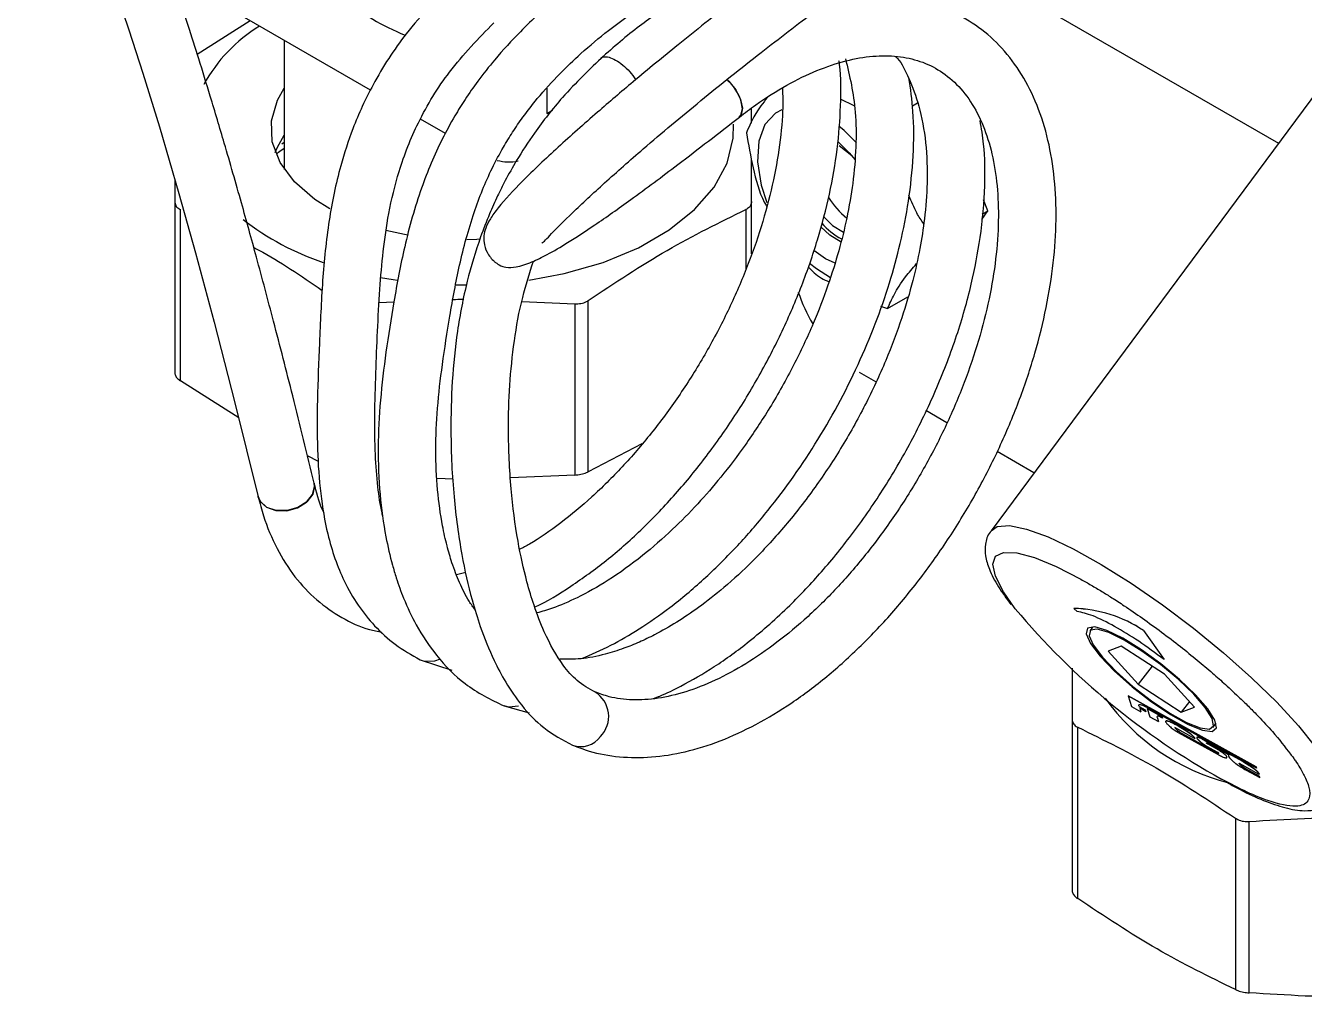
# Model space of a CAD drawing. Extents: x 75 to 2075, y 25 to 1460.
# Drawn here: x 1604.6 to 1699.6, y 546 to 618.2 of the extents above; entities that cross this region are included whole.
import ezdxf

# ---------------------------------------------------------------- set-up
doc = ezdxf.new("R2010")
doc.units = 0
doc.header["$LTSCALE"] = 5
doc.linetypes.add('SLD-KATı', pattern=[0])
doc.layers.get('0').update_dxf_attribs({"linetype": 'CONTINUOUS'})

msp = doc.modelspace()

# ---------------------------------------------------------------- linework, layer by layer
at = {"color": 7, "linetype": 'SLD-KATı'}
for p, q in [((1671.034, 624.867), (1697.712, 609.466)), ((1630.263, 613.41), (1615.448, 621.962)), ((1621.32, 618.572), (1617.384, 616.073)), ((1623.847, 617.113), (1623.847, 607.518)), ((1702.61, 616.073), (1676.357, 580.658)), ((1643.36, 613.567), (1643.36, 611.681)), ((1658.568, 610.96), (1658.568, 612.092)), ((1666.182, 612.241), (1665.162, 612.744)), ((1670.508, 612.236), (1670.903, 612.464)), ((1635.82, 610.201), (1633.979, 611.264)), ((1623.668, 609.418), (1623.847, 609.548)), ((1666.017, 608.537), (1665.078, 609.272)), ((1658.568, 605.127), (1658.568, 608.222)), ((1615.71, 606.797), (1615.71, 605.127)), ((1676.117, 604.435), (1675.794, 605.27)), ((1615.71, 605.127), (1615.71, 592.389)), ((1616.129, 591.806), (1616.129, 604.544)), ((1658.568, 601.256), (1658.568, 605.127)), ((1675.663, 603.788), (1676.117, 604.435)), ((1675.698, 604.193), (1676.117, 604.435)), ((1664.068, 600.881), (1663.199, 601.492)), ((1664.77, 600.547), (1664.068, 600.881)), ((1636.622, 598.942), (1637.42, 598.94)), ((1630.906, 597.623), (1631.987, 597.668)), ((1641.501, 597.699), (1645.423, 597.539)), ((1646.433, 585.043), (1646.433, 597.781)), ((1668.674, 597.179), (1670.182, 598.05)), ((1645.423, 597.539), (1645.423, 584.801)), ((1668.143, 597.359), (1668.674, 597.179)), ((1667.797, 591.741), (1666.594, 592.436)), ((1620.46, 589.057), (1616.129, 591.806)), ((1673.072, 588.696), (1671.516, 589.594)), ((1626.383, 585.801), (1625.573, 586.222)), ((1650.416, 587.112), (1646.433, 585.043)), ((1679.545, 584.959), (1676.805, 586.541)), ((1636.397, 584.495), (1635.201, 584.543)), ((1645.423, 584.801), (1640.667, 584.606)), ((1637.344, 577.548), (1636.652, 577.39)), ((1682.503, 574.885), (1682.753, 574.656)), ((1683.93, 573.522), (1683.689, 573.214)), ((1687.688, 573.242), (1689.206, 571.085)), ((1686.031, 572.082), (1685.046, 571.712)), ((1689.246, 570.001), (1686.031, 572.082)), ((1633.937, 571.071), (1636.285, 570.293)), ((1685.046, 571.712), (1687.275, 569.261)), ((1682.38, 570.442), (1682.38, 566.64)), ((1688.323, 570.598), (1687.275, 569.261)), ((1687.275, 569.261), (1690.49, 567.181)), ((1691.475, 567.551), (1689.246, 570.001)), ((1686.534, 568.392), (1696.053, 563.122)), ((1686.534, 568.392), (1686.534, 568.391)), ((1696.052, 563.121), (1686.534, 568.391)), ((1686.534, 568.391), (1686.794, 567.589)), ((1640.176, 567.638), (1642.052, 567.117)), ((1686.794, 567.589), (1687.483, 567.208)), ((1687.357, 567.593), (1687.341, 567.643)), ((1687.357, 567.593), (1687.816, 567.339)), ((1687.358, 567.594), (1687.817, 567.34)), ((1687.858, 567.21), (1687.399, 567.464)), ((1687.399, 567.464), (1687.483, 567.208)), ((1687.401, 567.464), (1687.483, 567.209)), ((1687.483, 567.208), (1687.483, 567.209)), ((1687.817, 567.34), (1687.816, 567.339)), ((1687.816, 567.339), (1687.858, 567.21)), ((1687.817, 567.34), (1687.859, 567.212)), ((1696.087, 563.017), (1687.844, 567.581)), ((1687.859, 567.212), (1687.858, 567.21)), ((1687.96, 567.442), (1687.959, 567.441)), ((1687.959, 567.441), (1688.156, 566.835)), ((1689.063, 566.83), (1687.959, 567.441)), ((1687.96, 567.442), (1689.064, 566.831)), ((1691.101, 567.961), (1690.49, 567.181)), ((1690.49, 567.181), (1691.475, 567.551)), ((1682.38, 566.64), (1682.38, 553.901)), ((1688.156, 566.835), (1688.787, 566.485)), ((1688.686, 566.8), (1688.788, 566.486)), ((1689.064, 566.831), (1689.098, 566.726)), ((1692.832, 566.048), (1693.073, 566.356)), ((1682.799, 553.318), (1682.799, 566.056)), ((1691.479, 565.216), (1690.017, 566.026)), ((1690.22, 566.189), (1690.221, 566.19)), ((1693.245, 564.017), (1690.292, 565.652)), ((1690.545, 565.593), (1690.544, 565.592)), ((1690.544, 565.592), (1693.153, 564.148)), ((1690.545, 565.593), (1693.154, 564.149)), ((1691.641, 565.31), (1691.641, 565.308)), ((1692.041, 565.182), (1695.08, 563.5)), ((1692.041, 565.182), (1692.041, 565.181)), ((1692.041, 565.181), (1695.08, 563.499)), ((1693.161, 564.211), (1692.444, 564.608)), ((1693.278, 564.343), (1692.475, 564.788)), ((1692.477, 564.86), (1694.025, 564.003)), ((1693.154, 564.149), (1693.153, 564.148)), ((1695.08, 563.499), (1695.08, 563.5)), ((1694.79, 563.383), (1696.258, 562.57)), ((1695.275, 562.974), (1696.282, 562.417)), ((1695.275, 562.974), (1695.275, 562.973)), ((1696.281, 562.416), (1695.275, 562.973)), ((1695.309, 562.874), (1696.313, 562.318)), ((1696.053, 563.122), (1696.052, 563.121)), ((1696.086, 563.016), (1696.052, 563.121)), ((1696.053, 563.122), (1696.087, 563.017)), ((1693.954, 561.909), (1694.075, 561.844)), ((1696.282, 562.417), (1696.281, 562.416)), ((1696.313, 562.318), (1696.281, 562.416)), ((1696.282, 562.417), (1696.314, 562.319)), ((1696.314, 562.319), (1696.313, 562.318)), ((1694.515, 559.293), (1694.515, 546.555)), ((1695.525, 546.313), (1695.525, 559.052))]:
    msp.add_line(p, q, dxfattribs=at)
at = {"color": 8, "linetype": 'SLD-KATı'}
for p, q in [((1643.36, 611.681), (1643.774, 611.92)), ((1658.149, 604.544), (1658.149, 600.104))]:
    msp.add_line(p, q, dxfattribs=at)
at = {"color": 7, "linetype": 'SLD-KATı', "flags": 128}
for points in [[(1615.059, 660.262), (1613.717, 657.216), (1612.224, 654.047), (1611.028, 651.658), (1610.083, 649.867), (1608.79, 647.561), (1608.099, 646.396), (1607.415, 645.282), (1606.544, 643.901), (1605.646, 642.439), (1604.977, 641.051), (1604.678, 639.926), (1604.629, 638.953), (1604.769, 637.838), (1605.147, 636.548), (1605.635, 635.303), (1606.152, 634.086), (1606.833, 632.502), (1607.681, 630.484), (1608.759, 627.796), (1609.604, 625.584), (1610.145, 624.115), (1610.718, 622.519), (1611.428, 620.479), (1612.293, 617.905), (1613.333, 614.684), (1614.57, 610.679), (1616.023, 605.734), (1617.257, 601.321), (1618.64, 596.172), (1620.185, 590.17), (1621.906, 583.188), (1621.906, 583.188)], [(1656.744, 614.206), (1656.864, 614.087), (1657.385, 613.433)], [(1627.225, 604.602), (1626.123, 605.289), (1624.601, 606.587), (1623.532, 608.028), (1622.954, 609.56), (1622.89, 611.128), (1623.34, 612.674), (1623.847, 613.561)], [(1657.385, 613.433), (1657.746, 612.728), (1657.892, 612.08), (1657.801, 611.587), (1657.66, 611.415)], [(1657.653, 611.41), (1657.778, 611.548), (1657.894, 612.02), (1657.772, 612.657)], [(1660.823, 611.95), (1660.354, 611.71), (1659.555, 610.865), (1659.092, 609.627), (1658.997, 608.087), (1659.279, 606.359), (1659.705, 605.069)], [(1623.178, 608.79), (1623.34, 609.175), (1623.847, 610.062)], [(1642.019, 599.286), (1644.642, 599.777), (1647.535, 600.612), (1650.159, 601.703), (1652.446, 603.023), (1654.336, 604.538), (1655.781, 606.208), (1656.744, 607.991), (1657.198, 609.839), (1657.225, 610.89)], [(1666.349, 609.488), (1665.439, 610.42), (1665.059, 610.744)], [(1664.979, 609.593), (1665.826, 608.76), (1666.259, 608.23)], [(1663.897, 604.009), (1664.58, 603.354), (1665.392, 602.854)], [(1633.029, 602.641), (1632.789, 602.684), (1631.382, 602.992)], [(1665.225, 602.116), (1664.387, 602.635), (1663.709, 603.246)], [(1638.386, 602.324), (1638.158, 602.314), (1637.418, 602.294)], [(1662.875, 600.544), (1663.376, 600.145), (1664.427, 599.498)], [(1630.997, 599.494), (1631.938, 599.334), (1632.268, 599.285)], [(1622.521, 582.41), (1623.215, 582.164), (1624.026, 582.151), (1624.832, 582.373), (1625.509, 582.794), (1625.955, 583.353), (1626.102, 583.963), (1626.072, 584.192)], [(1626.07, 584.2), (1626.101, 583.988), (1625.968, 583.378), (1625.533, 582.816), (1624.863, 582.386), (1624.061, 582.156), (1623.247, 582.159), (1622.546, 582.395)], [(1621.893, 583.249), (1622.051, 582.85), (1622.521, 582.41)], [(1622.546, 582.395), (1622.065, 582.829), (1621.906, 583.189)], [(1686.15, 572.666), (1684.956, 573.249), (1684.056, 573.511), (1683.529, 573.428), (1683.423, 573.008), (1683.747, 572.288), (1684.471, 571.331), (1685.532, 570.224), (1686.836, 569.064), (1688.266, 567.954), (1689.696, 566.994), (1690.998, 566.267), (1692.057, 565.84), (1692.779, 565.749), (1693.099, 566.004), (1692.989, 566.581), (1692.459, 567.428), (1691.556, 568.472), (1690.36, 569.618), (1688.978, 570.766), (1687.531, 571.813), (1686.15, 572.666)], [(1686.242, 572.533), (1685.101, 573.091), (1684.24, 573.341), (1683.736, 573.262), (1683.635, 572.86), (1683.944, 572.171), (1684.637, 571.257), (1685.652, 570.198), (1686.899, 569.089), (1688.266, 568.028), (1689.633, 567.109), (1690.878, 566.415), (1691.891, 566.006), (1692.581, 565.919), (1692.887, 566.163), (1692.782, 566.714), (1692.275, 567.525), (1691.412, 568.522), (1690.268, 569.619), (1688.946, 570.716), (1687.563, 571.717), (1686.242, 572.533)]]:
    msp.add_lwpolyline(points, dxfattribs=at)
at = {"color": 8, "linetype": 'SLD-KATı', "flags": 128}
for points in [[(1676.357, 580.658), (1676.809, 580.971), (1677.717, 581.048), (1678.99, 580.792), (1680.588, 580.212), (1682.459, 579.327), (1684.544, 578.164), (1686.776, 576.761), (1689.082, 575.163), (1691.388, 573.422), (1693.621, 571.594), (1695.708, 569.736), (1697.583, 567.91), (1699.185, 566.173), (1700.463, 564.582), (1701.376, 563.187), (1701.894, 562.034), (1702.001, 561.159), (1701.812, 560.708)], [(1678.155, 574.867), (1677.27, 576.134), (1676.681, 577.282), (1676.485, 578.17), (1676.691, 578.766), (1677.291, 579.052), (1678.264, 579.017), (1679.578, 578.662), (1681.187, 578), (1683.037, 577.053)], [(1635.442, 571.12), (1635, 570.958), (1634.284, 570.949)], [(1641.237, 567.619), (1640.527, 567.547), (1640.176, 567.638)]]:
    msp.add_lwpolyline(points, dxfattribs=at)
at = {"color": 7, "linetype": 'SLD-KATı'}
for centre, radius, start, end in [((1628.094, 608.231), 11.658, 121.46603, 151.34079), ((1653.925, 611.22), 4.106, 20.48392, 46.64101), ((1640.533, 611.256), 3.181, 254.19637, 282.48002), ((1669.175, 608.39), 5.715, 211.08203, 231.74887), ((1633.035, 619.541), 19.948, 232.11157, 251.62819), ((1667.797, 607.092), 5.377, 221.54247, 241.82234), ((1673.452, 602.237), 12.048, 198.5578, 210.92528), ((1719.771, 609.656), 54.242, 219.89403, 241.01168), ((1682.31, 565.28), 9.607, 55.96916, 88.85111), ((1682.311, 565.281), 9.607, 55.96916, 88.85111), ((1697.988, 577.541), 16.116, 215.30729, 255.66029), ((1692.982, 563.89), 0.367, 38.95348, 60.81027)]:
    msp.add_arc(centre, radius, start, end, dxfattribs=at)
at = {"color": 8, "linetype": 'SLD-KATı'}
for centre, radius, start, end in [((1645.823, 566.865), 2.126, 315.443, 58.23043), ((1645.882, 566.4), 1.781, 249.7085, 324.79743)]:
    msp.add_arc(centre, radius, start, end, dxfattribs=at)
at = {"color": 7, "linetype": 'SLD-KATı'}
for points, knots in [([(1626.072, 584.193), (1625.545, 586.355), (1624.571, 590.352), (1623.133, 595.956), (1621.86, 600.739), (1620.64, 605.152), (1619.494, 609.148), (1618.436, 612.7), (1617.532, 615.622), (1616.784, 617.964), (1616.064, 620.156), (1615.243, 622.58), (1614.167, 625.629), (1613.038, 628.644), (1612.031, 631.18), (1611.31, 632.926), (1610.658, 634.46), (1610.101, 635.747), (1609.643, 636.812), (1609.228, 637.827), (1608.936, 638.693), (1608.801, 639.533), (1608.952, 639.634), (1609.121, 639.914), (1609.338, 640.27), (1609.819, 641.077), (1610.6, 642.293), (1611.431, 643.621), (1612.38, 645.203), (1613.331, 646.863), (1614.508, 649.033), (1615.94, 651.855), (1617.492, 655.112), (1618.5, 657.431), (1618.991, 658.56)], [0, 0, 0, 0, 0.088271, 0.163223, 0.226671, 0.280203, 0.338504, 0.384356, 0.419989, 0.451731, 0.473912, 0.502391, 0.541468, 0.584303, 0.607178, 0.625241, 0.639574, 0.654353, 0.664121, 0.674613, 0.692515, 0.707303, 0.726881, 0.752566, 0.775453, 0.79245, 0.811523, 0.838316, 0.855225, 0.875167, 0.899082, 0.928397, 0.965128, 1, 1, 1, 1]), ([(1699.368, 644.475), (1698.394, 644.224), (1695.979, 643.603), (1692.164, 642.058), (1687.866, 640.079), (1683.344, 637.699), (1678.445, 634.853), (1673.536, 631.753), (1669.067, 628.747), (1665.086, 625.941), (1661.173, 623.076), (1657.147, 620.009), (1653.266, 616.931), (1649.933, 614.186), (1646.938, 611.632), (1644.109, 609.116), (1641.596, 606.744), (1639.952, 604.987), (1639.142, 603.867), (1638.818, 603.224), (1638.671, 602.716), (1638.672, 602.027), (1638.863, 601.341), (1639.303, 600.782), (1639.651, 600.519), (1639.951, 600.341), (1640.394, 600.213), (1641.156, 600.247), (1642.17, 600.586), (1643.457, 601.215), (1645.007, 602.124), (1647.071, 603.48), (1649.804, 605.416), (1653.384, 608.084), (1656.128, 610.222), (1657.66, 611.415)], [0, 0, 0, 0, 0.02877, 0.071262, 0.111527, 0.15591, 0.206593, 0.260752, 0.308469, 0.348413, 0.389512, 0.437466, 0.484339, 0.524635, 0.558109, 0.597454, 0.638252, 0.672882, 0.688595, 0.702657, 0.712521, 0.718447, 0.726552, 0.735253, 0.73759, 0.740681, 0.750654, 0.766129, 0.787904, 0.806753, 0.830047, 0.859093, 0.895603, 0.941714, 1, 1, 1, 1]), ([(1642.984, 602.086), (1642.993, 602.077), (1643.048, 602.017), (1643.672, 602.747), (1645.263, 604.315), (1647.661, 606.555), (1650.846, 609.353), (1654.744, 612.62), (1659.063, 616.07), (1663.273, 619.295), (1667.395, 622.328), (1671.796, 625.429), (1676.656, 628.675), (1681.872, 631.919), (1687.584, 635.149), (1693.642, 638.122), (1698.987, 640.078), (1702.876, 641.003), (1704.492, 641.081), (1705.189, 641.115)], [0, 0, 0, 0, 0.007017, 0.043768, 0.087143, 0.137301, 0.190615, 0.263992, 0.336694, 0.400471, 0.46174, 0.525347, 0.597578, 0.674658, 0.748707, 0.83716, 0.923459, 0.966991, 1, 1, 1, 1]), ([(1648.14, 623.313), (1646.804, 622.35), (1644.489, 620.683), (1641.614, 618.053), (1639.646, 615.915), (1638.292, 614.198), (1637.313, 612.791), (1636.424, 611.36), (1635.258, 609.216), (1633.9, 605.975), (1632.756, 601.892), (1631.987, 597.771), (1631.194, 592.798), (1630.719, 587.925), (1630.91, 583.393), (1631.308, 580.479), (1631.771, 578.473), (1632.22, 576.959), (1632.773, 575.427), (1633.72, 573.428), (1635.206, 571.207), (1637.352, 569.031), (1639.185, 568.126), (1640.176, 567.638)], [0, 0, 0, 0, 0.078158, 0.135345, 0.176846, 0.206061, 0.229226, 0.249149, 0.276348, 0.329603, 0.390782, 0.447349, 0.499789, 0.599762, 0.65205, 0.701322, 0.736403, 0.752778, 0.779775, 0.818281, 0.86882, 0.929123, 1, 1, 1, 1]), ([(1661.245, 623.108), (1661.203, 623.105), (1659.995, 623.044), (1657.992, 622.43), (1655.197, 621.294), (1652.702, 619.92), (1649.974, 618.067), (1648.141, 616.446), (1647.187, 615.602)], [0, 0, 0, 0, 0.00942, 0.26799, 0.424627, 0.599121, 0.791237, 1, 1, 1, 1]), ([(1636.502, 621.559), (1635.26, 620.29), (1632.999, 617.981), (1630.529, 614.16), (1628.973, 610.798), (1627.871, 607.404), (1627.085, 603.601), (1626.651, 599.163), (1626.463, 594.709), (1626.286, 590.509), (1626.277, 586.756), (1626.5, 583.424), (1627.076, 580.049), (1628.29, 576.556), (1630.109, 573.935), (1632.102, 572.122), (1633.309, 571.431), (1633.937, 571.071)], [0, 0, 0, 0, 0.089524, 0.162894, 0.220117, 0.265792, 0.33092, 0.402004, 0.476885, 0.546455, 0.609784, 0.668494, 0.726007, 0.802068, 0.89444, 0.945091, 1, 1, 1, 1]), ([(1628.34, 620.463), (1628.965, 619.836), (1630.127, 618.672), (1631.982, 617.864), (1632.838, 617.492)], [0, 0, 0, 0, 0.5383395, 1, 1, 1, 1]), ([(1638.035, 574.769), (1637.88, 574.981), (1637.447, 575.572), (1636.874, 576.756), (1636.335, 578.144), (1635.914, 579.581), (1635.519, 581.352), (1635.194, 583.709), (1635.063, 586.645), (1635.194, 589.78), (1635.59, 593.115), (1636.142, 596.686), (1636.835, 600.446), (1637.826, 604.187), (1639.01, 607.113), (1640.04, 609.051), (1640.814, 610.314), (1641.65, 611.529), (1642.806, 613.011), (1644.246, 614.593), (1646.015, 616.275), (1648.017, 617.96), (1649.526, 619.034), (1650.332, 619.607)], [0, 0, 0, 0, 0.024227, 0.067413, 0.107578, 0.138573, 0.172598, 0.229292, 0.28832, 0.347067, 0.406721, 0.472301, 0.541439, 0.613153, 0.67565, 0.707573, 0.731423, 0.756791, 0.789947, 0.838637, 0.882194, 0.937148, 1, 1, 1, 1]), ([(1645.265, 564.729), (1645.675, 564.573), (1646.786, 564.15), (1648.743, 563.797), (1651.137, 563.778), (1653.647, 564.178), (1656.245, 564.99), (1658.894, 566.209), (1661.552, 567.817), (1664.173, 569.785), (1666.717, 572.079), (1669.148, 574.662), (1671.433, 577.493), (1673.541, 580.533), (1675.443, 583.736), (1677.113, 587.058), (1678.526, 590.451), (1679.662, 593.869), (1680.502, 597.265), (1681.032, 600.592), (1681.238, 603.807), (1681.111, 606.865), (1680.643, 609.72), (1679.831, 612.323), (1678.683, 614.624), (1677.221, 616.572), (1675.483, 618.129), (1673.517, 619.273), (1671.367, 619.997), (1669.066, 620.314), (1666.636, 620.188), (1664.75, 619.874), (1663.674, 619.48), (1663.456, 619.4)], [0, 0, 0, 0, 0.01861, 0.050542, 0.082776, 0.115644, 0.149149, 0.183105, 0.217284, 0.251506, 0.285681, 0.31979, 0.353842, 0.387851, 0.421838, 0.455827, 0.489835, 0.523882, 0.557994, 0.592193, 0.626497, 0.66091, 0.695401, 0.72982, 0.763936, 0.797465, 0.830235, 0.86236, 0.894221, 0.926149, 0.958546, 0.991603, 1, 1, 1, 1]), ([(1631.203, 581.635), (1631.171, 581.755), (1630.989, 582.452), (1630.774, 584.009), (1630.582, 586.416), (1630.555, 589.269), (1630.684, 593.346), (1630.876, 598.346), (1631.37, 603.439), (1632.373, 607.625), (1633.803, 611.257), (1636.159, 615.072), (1638.281, 617.25), (1639.419, 618.419)], [0, 0, 0, 0, 0.012519, 0.072529, 0.141169, 0.219265, 0.30069, 0.455221, 0.591213, 0.668254, 0.762339, 0.872488, 1, 1, 1, 1]), ([(1647.582, 615.964), (1646.537, 614.964), (1644.71, 613.216), (1642.591, 610.512), (1641.212, 608.402), (1640.321, 606.814), (1639.661, 605.498), (1639.037, 604.106), (1638.223, 602.01), (1637.353, 599.101), (1636.657, 595.492), (1636.282, 591.743), (1636.182, 587.558), (1636.386, 583.251), (1636.95, 579.073), (1637.664, 575.902), (1638.46, 573.31), (1639.292, 571.242), (1640.331, 569.279), (1641.531, 567.547), (1643.148, 565.846), (1644.529, 565.117), (1645.264, 564.729)], [0, 0, 0, 0, 0.072105, 0.126148, 0.165301, 0.191491, 0.211327, 0.233861, 0.262128, 0.31498, 0.373235, 0.432077, 0.492029, 0.573867, 0.650257, 0.714055, 0.753638, 0.806942, 0.844157, 0.888533, 0.940593, 1, 1, 1, 1]), ([(1665.545, 615.733), (1665.848, 614.47), (1666.322, 612.495), (1666.348, 609.234), (1666.13, 606.588), (1665.684, 603.99), (1665.063, 601.449), (1664.241, 598.822), (1663.137, 595.963), (1661.7, 592.9), (1659.998, 589.865), (1658.166, 587.082), (1656.356, 584.699), (1654.545, 582.606), (1652.599, 580.626), (1650.37, 578.677), (1647.981, 576.964), (1645.734, 575.711), (1643.962, 574.943), (1643.001, 574.663), (1642.624, 574.554)], [0, 0, 0, 0, 0.101152, 0.158095, 0.214132, 0.26514, 0.311333, 0.359701, 0.413291, 0.472069, 0.533942, 0.591287, 0.64339, 0.690268, 0.739324, 0.796755, 0.861657, 0.920635, 0.968843, 1, 1, 1, 1]), ([(1669.243, 615.918), (1669.295, 615.869), (1669.71, 615.477), (1670.293, 614.23), (1671.074, 612.21), (1671.552, 609.576), (1671.664, 606.722), (1671.464, 604.048), (1671.088, 601.615), (1670.542, 599.155), (1669.724, 596.371), (1668.551, 593.252), (1667.03, 589.981), (1665.22, 586.748), (1663.181, 583.685), (1660.976, 580.874), (1658.736, 578.446), (1656.612, 576.486), (1654.717, 574.996), (1652.991, 573.833), (1651.522, 572.995), (1650.216, 572.367), (1648.978, 571.865), (1647.508, 571.414), (1645.87, 571.083), (1644.825, 571.114), (1644.316, 571.129)], [0, 0, 0, 0, 0.006222, 0.050233, 0.100476, 0.157342, 0.212983, 0.258648, 0.294737, 0.332192, 0.375459, 0.424516, 0.4766, 0.528668, 0.580678, 0.632597, 0.683238, 0.72835, 0.767592, 0.801591, 0.836083, 0.860136, 0.885015, 0.916383, 0.959308, 1, 1, 1, 1]), ([(1657.657, 611.413), (1658.061, 611.72), (1659.235, 612.613), (1661.18, 613.832), (1663.438, 614.93), (1665.595, 615.647), (1667.612, 615.991), (1669.46, 615.973), (1671.134, 615.603), (1672.645, 614.872), (1673.986, 613.751), (1675.117, 612.224), (1675.99, 610.341), (1676.585, 608.16), (1676.898, 605.713), (1676.922, 603.033), (1676.652, 600.159), (1676.085, 597.141), (1675.228, 594.03), (1674.093, 590.881), (1672.695, 587.75), (1671.06, 584.693), (1669.215, 581.764), (1667.193, 579.016), (1665.032, 576.498), (1662.773, 574.251), (1660.459, 572.315), (1658.137, 570.72), (1655.853, 569.487), (1653.653, 568.63), (1651.58, 568.148), (1649.67, 568.039), (1648.127, 568.238), (1647.274, 568.552), (1646.928, 568.679)], [0, 0, 0, 0, 0.016554, 0.048086, 0.07952, 0.110898, 0.142314, 0.174016, 0.20646, 0.240232, 0.275386, 0.310018, 0.343148, 0.375291, 0.407009, 0.438617, 0.470229, 0.50191, 0.533676, 0.565518, 0.597418, 0.629352, 0.661297, 0.693221, 0.725097, 0.7569, 0.788605, 0.820196, 0.851668, 0.883056, 0.914439, 0.945994, 0.978097, 1, 1, 1, 1]), ([(1642.456, 574.984), (1642.467, 574.989), (1643.366, 575.382), (1645.155, 576.519), (1647.784, 578.399), (1650.343, 580.657), (1652.793, 583.196), (1655.102, 585.994), (1657.239, 589.004), (1659.174, 592.186), (1660.88, 595.493), (1662.333, 598.878), (1663.512, 602.296), (1664.396, 605.696), (1664.98, 609.041), (1665.208, 612.257), (1665.228, 614.457), (1665.07, 615.507), (1665.056, 615.601)], [0, 0, 0, 0, 0.000844, 0.071782, 0.142856, 0.213846, 0.284701, 0.355431, 0.426068, 0.496654, 0.567235, 0.637851, 0.708542, 0.779359, 0.850351, 0.921557, 0.992991, 1, 1, 1, 1]), ([(1645.935, 571.159), (1646.66, 571.472), (1648.09, 572.09), (1650.285, 573.376), (1652.597, 574.986), (1655.012, 577.008), (1657.368, 579.332), (1660.219, 582.587), (1663.425, 587.074), (1666.6, 592.943), (1668.557, 598.041), (1669.664, 602.103), (1670.287, 605.283), (1670.622, 608.586), (1670.64, 611.679), (1670.373, 613.526), (1670.253, 614.353)], [0, 0, 0, 0, 0.052588, 0.103692, 0.160276, 0.22346, 0.286177, 0.34464, 0.457761, 0.574845, 0.690373, 0.746397, 0.807115, 0.874442, 0.943774, 1, 1, 1, 1]), ([(1660.862, 613.578), (1660.876, 613.01), (1660.91, 611.563), (1660.633, 609.002), (1660.067, 605.988), (1659.199, 602.873), (1658.056, 599.725), (1656.651, 596.595), (1655.008, 593.541), (1653.157, 590.617), (1651.13, 587.875), (1648.966, 585.365), (1646.703, 583.122), (1644.391, 581.216), (1642.586, 579.93), (1641.587, 579.41), (1641.346, 579.285)], [0, 0, 0, 0, 0.049491, 0.126227, 0.203132, 0.280243, 0.35754, 0.434975, 0.512491, 0.590031, 0.667519, 0.744889, 0.82208, 0.899033, 0.975705, 1, 1, 1, 1]), ([(1659.734, 612.864), (1659.57, 612.652), (1658.76, 611.603), (1658.435, 610.844), (1658.176, 610.239)], [0, 0, 0, 0, 0.201945, 1, 1, 1, 1]), ([(1651.27, 568.19), (1651.433, 568.252), (1652.11, 568.505), (1653.621, 569.251), (1655.85, 570.539), (1658.572, 572.514), (1661.249, 574.888), (1663.836, 577.633), (1666.211, 580.567), (1668.501, 583.895), (1670.59, 587.519), (1672.393, 591.308), (1673.858, 595.16), (1674.919, 598.902), (1675.637, 602.65), (1675.935, 606.139), (1675.903, 609.045), (1675.643, 610.575), (1675.544, 611.152)], [0, 0, 0, 0, 0.01208, 0.049872, 0.110893, 0.175566, 0.252663, 0.315994, 0.383459, 0.455079, 0.528458, 0.601831, 0.675226, 0.748354, 0.815761, 0.893597, 0.959831, 1, 1, 1, 1]), ([(1658.176, 610.239), (1658.333, 609.373), (1658.65, 607.623), (1659.139, 605.739), (1659.627, 604.888), (1659.686, 604.784)], [0, 0, 0, 0, 0.462204, 0.93443, 1, 1, 1, 1]), ([(1623.317, 608.714), (1623.353, 608.747), (1623.504, 608.883), (1623.699, 609.001), (1623.847, 609.09)], [0, 0, 0, 0, 0.241538, 1, 1, 1, 1]), ([(1671.35, 603.474), (1671.175, 603.738), (1670.746, 604.384), (1670.44, 605.132), (1670.26, 605.575)], [0, 0, 0, 0, 0.40844, 1, 1, 1, 1]), ([(1615.71, 605.127), (1615.725, 605.028), (1615.755, 604.829), (1615.94, 604.643), (1616.087, 604.566), (1616.129, 604.544)], [0, 0, 0, 0, 0.417116, 0.834317, 1, 1, 1, 1]), ([(1658.568, 605.127), (1658.553, 605.028), (1658.523, 604.829), (1658.337, 604.643), (1658.191, 604.566), (1658.149, 604.544)], [0, 0, 0, 0, 0.417116, 0.834317, 1, 1, 1, 1]), ([(1621.585, 601.711), (1621.71, 601.647), (1623.402, 600.775), (1625.094, 599.61), (1626.662, 598.531)], [0, 0, 0, 0, 0.073505, 1, 1, 1, 1]), ([(1646.929, 568.678), (1646.478, 568.925), (1645.624, 569.393), (1644.348, 570.862), (1643.289, 572.751), (1642.438, 574.937), (1641.757, 577.2), (1641.135, 580.047), (1640.642, 583.814), (1640.459, 587.763), (1640.563, 591.43), (1640.892, 594.733), (1641.454, 597.853), (1642.071, 599.806), (1642.353, 600.699)], [0, 0, 0, 0, 0.076597, 0.144949, 0.254676, 0.325451, 0.38157, 0.471741, 0.578783, 0.69258, 0.775678, 0.856042, 0.934203, 1, 1, 1, 1]), ([(1668.674, 597.179), (1668.826, 597.524), (1669.134, 598.22), (1669.802, 599.322), (1670.532, 600.18), (1670.818, 600.515)], [0, 0, 0, 0, 0.373552, 0.755205, 1, 1, 1, 1]), ([(1662.77, 600.282), (1663.056, 599.981), (1663.463, 599.552), (1664.122, 599.252), (1664.318, 599.163)], [0, 0, 0, 0, 0.702232, 1, 1, 1, 1]), ([(1636.386, 597.848), (1636.623, 597.867), (1636.888, 597.887), (1637.153, 597.875), (1637.18, 597.874)], [0, 0, 0, 0, 0.89759, 1, 1, 1, 1]), ([(1645.423, 597.539), (1645.579, 597.539), (1645.89, 597.537), (1646.229, 597.652), (1646.388, 597.752), (1646.433, 597.781)], [0, 0, 0, 0, 0.4171164, 0.8343171, 1, 1, 1, 1]), ([(1615.71, 592.389), (1615.725, 592.309), (1615.755, 592.148), (1615.94, 591.944), (1616.087, 591.836), (1616.129, 591.806)], [0, 0, 0, 0, 0.417116, 0.834317, 1, 1, 1, 1]), ([(1645.423, 584.801), (1645.579, 584.819), (1645.89, 584.855), (1646.229, 584.954), (1646.388, 585.023), (1646.433, 585.043)], [0, 0, 0, 0, 0.4171162, 0.8343167, 1, 1, 1, 1]), ([(1626.806, 581.991), (1626.793, 582.013), (1626.496, 582.557), (1626.282, 583.349), (1626.092, 584.114), (1626.072, 584.193)], [0, 0, 0, 0, 0.036418, 0.901011, 1, 1, 1, 1]), ([(1621.906, 583.188), (1622.032, 582.713), (1622.393, 581.351), (1623.251, 579.309), (1624.578, 577.206), (1626.202, 575.473), (1628.084, 574.172), (1629.734, 573.385), (1630.79, 573.18), (1631.097, 573.121)], [0, 0, 0, 0, 0.093117, 0.266786, 0.43861, 0.606814, 0.771296, 0.933492, 1, 1, 1, 1]), ([(1676.369, 580.635), (1676.338, 580.606), (1676.072, 580.355), (1675.907, 579.635), (1675.916, 578.731), (1676.232, 577.711), (1676.811, 576.565), (1677.499, 575.63), (1677.827, 575.185)], [0, 0, 0, 0, 0.0207298, 0.1806464, 0.3392179, 0.5283063, 0.7754763, 1, 1, 1, 1]), ([(1683.037, 577.053), (1683.289, 576.911), (1683.793, 576.627), (1684.56, 576.168), (1685.376, 575.66), (1686.382, 575.006), (1687.619, 574.159), (1689.024, 573.138), (1690.389, 572.091), (1691.659, 571.064), (1692.773, 570.118), (1693.839, 569.173), (1694.753, 568.321), (1695.558, 567.536), (1696.38, 566.699), (1697.517, 565.478), (1698.19, 564.594), (1698.607, 564.047)], [0, 0, 0, 0, 0.046149, 0.092261, 0.135064, 0.186989, 0.262521, 0.340912, 0.419302, 0.489765, 0.557164, 0.615241, 0.684854, 0.733492, 0.780216, 0.863828, 1, 1, 1, 1]), ([(1687.341, 567.643), (1687.336, 567.676), (1687.327, 567.744), (1687.429, 567.756), (1687.6, 567.708), (1687.761, 567.623), (1687.844, 567.58)], [0, 0, 0, 0, 0.241302, 0.483753, 0.734699, 1, 1, 1, 1]), ([(1682.38, 566.64), (1682.395, 566.54), (1682.425, 566.342), (1682.61, 566.155), (1682.757, 566.078), (1682.799, 566.056)], [0, 0, 0, 0, 0.417116, 0.834317, 1, 1, 1, 1]), ([(1689.098, 566.726), (1689.033, 566.762), (1688.904, 566.832), (1688.763, 566.878), (1688.677, 566.874), (1688.683, 566.824), (1688.686, 566.8)], [0, 0, 0, 0, 0.26493, 0.521233, 0.771346, 1, 1, 1, 1]), ([(1690.22, 566.189), (1690.081, 566.263), (1689.806, 566.408), (1689.532, 566.513), (1689.385, 566.537), (1689.329, 566.521), (1689.317, 566.478), (1689.349, 566.425), (1689.364, 566.4)], [0, 0, 0, 0, 0.301647, 0.594282, 0.71935, 0.828861, 0.917801, 1, 1, 1, 1]), ([(1689.364, 566.4), (1689.383, 566.374), (1689.422, 566.323), (1689.51, 566.23), (1689.619, 566.128), (1689.794, 565.982), (1690.032, 565.805), (1690.207, 565.702), (1690.292, 565.652)], [0, 0, 0, 0, 0.108708, 0.219411, 0.342412, 0.470767, 0.739978, 1, 1, 1, 1]), ([(1689.4, 566.531), (1689.429, 566.528), (1689.533, 566.517), (1689.809, 566.408), (1690.082, 566.263), (1690.221, 566.19)], [0, 0, 0, 0, 0.15635, 0.571778, 1, 1, 1, 1]), ([(1682.799, 566.056), (1684.742, 565.103), (1688.647, 563.187), (1692.553, 560.595), (1694.515, 559.293)], [0, 0, 0, 0, 0.497591, 1, 1, 1, 1]), ([(1690.017, 566.026), (1690.022, 566.014), (1690.034, 565.991), (1690.077, 565.94), (1690.134, 565.884), (1690.232, 565.799), (1690.378, 565.69), (1690.487, 565.626), (1690.544, 565.592)], [0, 0, 0, 0, 0.108284, 0.215534, 0.329186, 0.447805, 0.711859, 1, 1, 1, 1]), ([(1690.018, 566.027), (1690.023, 566.015), (1690.035, 565.992), (1690.077, 565.942), (1690.134, 565.885), (1690.205, 565.824), (1690.286, 565.761), (1690.404, 565.677), (1690.488, 565.627), (1690.545, 565.593)], [0, 0, 0, 0, 0.106834, 0.215149, 0.325994, 0.447143, 0.574034, 0.712212, 1, 1, 1, 1]), ([(1691.479, 565.216), (1691.483, 565.222), (1691.49, 565.233), (1691.483, 565.261), (1691.461, 565.298), (1691.424, 565.345), (1691.372, 565.398), (1691.282, 565.481), (1691.059, 565.661), (1690.676, 565.925), (1690.381, 566.096), (1690.22, 566.189)], [0, 0, 0, 0, 0.047713, 0.091204, 0.132808, 0.175173, 0.2193659, 0.2666546, 0.377118, 0.6599303, 1, 1, 1, 1]), ([(1690.221, 566.19), (1690.382, 566.097), (1690.677, 565.926), (1691.06, 565.662), (1691.282, 565.482), (1691.373, 565.399), (1691.424, 565.346), (1691.462, 565.3), (1691.484, 565.262), (1691.491, 565.234), (1691.484, 565.223), (1691.48, 565.218)], [0, 0, 0, 0, 0.340056, 0.622857, 0.732916, 0.780303, 0.824776, 0.86702, 0.908573, 0.952117, 1, 1, 1, 1]), ([(1692.041, 565.181), (1692.04, 565.182), (1692.037, 565.184), (1692.03, 565.187), (1692.024, 565.191), (1692.017, 565.194), (1692.012, 565.197), (1692.005, 565.201), (1691.998, 565.204), (1691.992, 565.208), (1691.985, 565.211), (1691.98, 565.214), (1691.973, 565.217), (1691.967, 565.221), (1691.96, 565.224), (1691.954, 565.227), (1691.948, 565.23), (1691.941, 565.234), (1691.935, 565.237), (1691.929, 565.24), (1691.922, 565.243), (1691.916, 565.246), (1691.911, 565.248), (1691.905, 565.251), (1691.899, 565.254), (1691.893, 565.257), (1691.887, 565.259), (1691.881, 565.262), (1691.874, 565.265), (1691.868, 565.268), (1691.862, 565.27), (1691.856, 565.273), (1691.851, 565.275), (1691.845, 565.277), (1691.839, 565.28), (1691.834, 565.282), (1691.828, 565.284), (1691.823, 565.286), (1691.817, 565.289), (1691.812, 565.291), (1691.807, 565.293), (1691.801, 565.295), (1691.796, 565.296), (1691.791, 565.298), (1691.786, 565.3), (1691.781, 565.302), (1691.776, 565.303), (1691.771, 565.305), (1691.766, 565.306), (1691.761, 565.308), (1691.756, 565.309), (1691.752, 565.311), (1691.747, 565.312), (1691.743, 565.313), (1691.738, 565.314), (1691.734, 565.315), (1691.729, 565.316), (1691.725, 565.317), (1691.722, 565.318), (1691.718, 565.319), (1691.714, 565.319), (1691.71, 565.32), (1691.706, 565.321), (1691.703, 565.321), (1691.699, 565.321), (1691.696, 565.322), (1691.692, 565.322), (1691.689, 565.322), (1691.685, 565.322), (1691.682, 565.322), (1691.679, 565.322), (1691.676, 565.322), (1691.674, 565.322), (1691.671, 565.322), (1691.669, 565.322), (1691.666, 565.321), (1691.664, 565.321), (1691.661, 565.32), (1691.659, 565.32), (1691.657, 565.319), (1691.655, 565.318), (1691.653, 565.317), (1691.651, 565.317), (1691.649, 565.316), (1691.648, 565.315), (1691.646, 565.314), (1691.645, 565.313), (1691.643, 565.311), (1691.642, 565.31), (1691.641, 565.309), (1691.64, 565.308), (1691.639, 565.306), (1691.638, 565.304), (1691.637, 565.303), (1691.637, 565.301), (1691.636, 565.3), (1691.636, 565.298), (1691.635, 565.296), (1691.635, 565.294), (1691.635, 565.292), (1691.635, 565.291), (1691.635, 565.289), (1691.635, 565.286), (1691.635, 565.284), (1691.635, 565.282), (1691.636, 565.279), (1691.636, 565.277), (1691.637, 565.275), (1691.637, 565.271), (1691.639, 565.267), (1691.641, 565.262), (1691.643, 565.256), (1691.646, 565.249), (1691.649, 565.245), (1691.651, 565.24), (1691.654, 565.235), (1691.658, 565.229), (1691.662, 565.222), (1691.667, 565.215), (1691.673, 565.207), (1691.677, 565.201), (1691.682, 565.195), (1691.687, 565.189), (1691.692, 565.182), (1691.699, 565.174), (1691.706, 565.165), (1691.714, 565.156), (1691.72, 565.15), (1691.726, 565.143), (1691.732, 565.136), (1691.739, 565.129), (1691.745, 565.123), (1691.749, 565.118), (1691.754, 565.114), (1691.758, 565.109), (1691.763, 565.104), (1691.767, 565.101), (1691.772, 565.096), (1691.777, 565.091), (1691.782, 565.086), (1691.787, 565.082), (1691.792, 565.077), (1691.797, 565.072), (1691.802, 565.067), (1691.807, 565.062), (1691.812, 565.057), (1691.818, 565.052), (1691.823, 565.048), (1691.83, 565.041), (1691.835, 565.037), (1691.841, 565.032), (1691.846, 565.027), (1691.852, 565.022), (1691.859, 565.016), (1691.864, 565.011), (1691.871, 565.005), (1691.877, 565), (1691.884, 564.994), (1691.89, 564.989), (1691.897, 564.983), (1691.903, 564.978), (1691.91, 564.972), (1691.916, 564.967), (1691.923, 564.961), (1691.929, 564.956), (1691.937, 564.951), (1691.943, 564.946), (1691.95, 564.94), (1691.956, 564.935), (1691.964, 564.929), (1691.97, 564.924), (1691.977, 564.919), (1691.985, 564.913), (1691.992, 564.907), (1692, 564.901), (1692.006, 564.896), (1692.013, 564.891), (1692.021, 564.885), (1692.028, 564.879), (1692.036, 564.874), (1692.042, 564.869), (1692.05, 564.863), (1692.057, 564.858), (1692.065, 564.852), (1692.072, 564.847), (1692.08, 564.841), (1692.088, 564.836), (1692.098, 564.828), (1692.107, 564.821), (1692.118, 564.814), (1692.126, 564.809), (1692.133, 564.803), (1692.141, 564.798), (1692.148, 564.793), (1692.156, 564.788), (1692.164, 564.782), (1692.171, 564.777), (1692.179, 564.772), (1692.186, 564.767), (1692.194, 564.762), (1692.201, 564.757), (1692.209, 564.752), (1692.216, 564.747), (1692.224, 564.742), (1692.231, 564.737), (1692.239, 564.732), (1692.246, 564.727), (1692.253, 564.723), (1692.261, 564.718), (1692.268, 564.713), (1692.276, 564.708), (1692.283, 564.704), (1692.29, 564.699), (1692.298, 564.695), (1692.305, 564.69), (1692.312, 564.686), (1692.319, 564.681), (1692.327, 564.677), (1692.334, 564.672), (1692.341, 564.668), (1692.348, 564.664), (1692.355, 564.659), (1692.362, 564.655), (1692.37, 564.651), (1692.377, 564.647), (1692.384, 564.642), (1692.399, 564.633), (1692.42, 564.622), (1692.437, 564.612), (1692.444, 564.608)], [0, 0, 0, 0, 0.001318, 0.006591, 0.011863, 0.014499, 0.019772, 0.022408, 0.027681, 0.032953, 0.035589, 0.040862, 0.043498, 0.04877, 0.054043, 0.056679, 0.061952, 0.067224, 0.06986, 0.075133, 0.080405, 0.083042, 0.088314, 0.09095, 0.096223, 0.101495, 0.104132, 0.109404, 0.114677, 0.119949, 0.122585, 0.127858, 0.13313, 0.135767, 0.141039, 0.146312, 0.148948, 0.15422, 0.159493, 0.162129, 0.167402, 0.172674, 0.17531, 0.180583, 0.185855, 0.188492, 0.193764, 0.199037, 0.201673, 0.206945, 0.212218, 0.214854, 0.220127, 0.225399, 0.228036, 0.233308, 0.238581, 0.241217, 0.246489, 0.249126, 0.254398, 0.259671, 0.262307, 0.26758, 0.270216, 0.275488, 0.278125, 0.283397, 0.28867, 0.291306, 0.296579, 0.299215, 0.304488, 0.307124, 0.312396, 0.315033, 0.320305, 0.322942, 0.328214, 0.33085, 0.336123, 0.338759, 0.344032, 0.346668, 0.349304, 0.354577, 0.357213, 0.362486, 0.365122, 0.367759, 0.373031, 0.375668, 0.38094, 0.383577, 0.386213, 0.391486, 0.394122, 0.396758, 0.402031, 0.404667, 0.407303, 0.40994, 0.415213, 0.417849, 0.420485, 0.425758, 0.428394, 0.43103, 0.436303, 0.441576, 0.446849, 0.457398, 0.462671, 0.467944, 0.473217, 0.478489, 0.483762, 0.489035, 0.499584, 0.504857, 0.51013, 0.515403, 0.520676, 0.525949, 0.531222, 0.541771, 0.547044, 0.552317, 0.55759, 0.562863, 0.568135, 0.573408, 0.576045, 0.578681, 0.583954, 0.58659, 0.589226, 0.591862, 0.597135, 0.599772, 0.602408, 0.607681, 0.610317, 0.612953, 0.618226, 0.620862, 0.623498, 0.628771, 0.631407, 0.63668, 0.639316, 0.641953, 0.647225, 0.649862, 0.655134, 0.65777, 0.663043, 0.665679, 0.670952, 0.673588, 0.678861, 0.681497, 0.68677, 0.689406, 0.694679, 0.697315, 0.702588, 0.705224, 0.710496, 0.713133, 0.718405, 0.721041, 0.726314, 0.731587, 0.734223, 0.739495, 0.742132, 0.747404, 0.752677, 0.755313, 0.760586, 0.763222, 0.768494, 0.773767, 0.776403, 0.781676, 0.786948, 0.789584, 0.80013, 0.802766, 0.808039, 0.813311, 0.815948, 0.82122, 0.826493, 0.829129, 0.834401, 0.839674, 0.84231, 0.847583, 0.852855, 0.855491, 0.860764, 0.866037, 0.868673, 0.873945, 0.879218, 0.881854, 0.887126, 0.892399, 0.895035, 0.900308, 0.90558, 0.908216, 0.913489, 0.918761, 0.921398, 0.92667, 0.931943, 0.934579, 0.939851, 0.945124, 0.94776, 0.953033, 0.958305, 0.960941, 0.966214, 0.987308, 1, 1, 1, 1]), ([(1691.725, 565.314), (1691.762, 565.306), (1691.845, 565.287), (1691.971, 565.22), (1692.041, 565.182)], [0, 0, 0, 0, 0.446649, 1, 1, 1, 1]), ([(1692.372, 564.902), (1692.384, 564.9), (1692.41, 564.895), (1692.454, 564.872), (1692.477, 564.86)], [0, 0, 0, 0, 0.468042, 1, 1, 1, 1]), ([(1693.153, 564.148), (1693.154, 564.148), (1693.157, 564.146), (1693.163, 564.142), (1693.171, 564.138), (1693.179, 564.134), (1693.187, 564.13), (1693.202, 564.123), (1693.229, 564.111), (1693.252, 564.103), (1693.263, 564.102), (1693.266, 564.102), (1693.269, 564.103), (1693.271, 564.104), (1693.272, 564.105), (1693.274, 564.107), (1693.274, 564.11), (1693.272, 564.115), (1693.269, 564.119), (1693.268, 564.121)], [0, 0, 0, 0, 0.010478, 0.052394, 0.09431, 0.136226, 0.178142, 0.220058, 0.388057, 0.656352, 0.689009, 0.721668, 0.75433, 0.786997, 0.819669, 0.852349, 0.901591, 0.949883, 1, 1, 1, 1]), ([(1693.154, 564.149), (1693.173, 564.139), (1693.211, 564.119), (1693.247, 564.106), (1693.266, 564.103), (1693.274, 564.105), (1693.276, 564.111), (1693.271, 564.119), (1693.269, 564.122)], [0, 0, 0, 0, 0.3105211, 0.5899156, 0.7122986, 0.8167959, 0.9097569, 1, 1, 1, 1]), ([(1693.245, 564.017), (1693.348, 563.963), (1693.553, 563.855), (1693.75, 563.787), (1693.851, 563.78), (1693.885, 563.8), (1693.888, 563.842), (1693.86, 563.886), (1693.847, 563.908)], [0, 0, 0, 0, 0.29003, 0.575703, 0.701225, 0.814587, 0.909765, 1, 1, 1, 1]), ([(1693.847, 563.908), (1693.836, 563.922), (1693.814, 563.95), (1693.761, 564.002), (1693.696, 564.059), (1693.593, 564.142), (1693.445, 564.246), (1693.335, 564.31), (1693.278, 564.343)], [0, 0, 0, 0, 0.097807, 0.201555, 0.311636, 0.434472, 0.705003, 1, 1, 1, 1]), ([(1694.025, 564.003), (1694.01, 563.981), (1693.98, 563.939), (1694.047, 563.83), (1694.079, 563.777)], [0, 0, 0, 0, 0.5089155, 1, 1, 1, 1]), ([(1694.079, 563.777), (1694.099, 563.752), (1694.14, 563.699), (1694.248, 563.598), (1694.385, 563.482), (1694.619, 563.304), (1694.942, 563.086), (1695.186, 562.945), (1695.309, 562.874)], [0, 0, 0, 0, 0.082053, 0.171174, 0.280273, 0.405774, 0.698389, 1, 1, 1, 1]), ([(1695.08, 563.5), (1695.23, 563.413), (1695.506, 563.252), (1695.867, 562.999), (1696.074, 562.828), (1696.159, 562.748), (1696.207, 562.697), (1696.243, 562.652), (1696.263, 562.616), (1696.27, 562.588), (1696.262, 562.577), (1696.259, 562.571)], [0, 0, 0, 0, 0.332965, 0.611767, 0.722205, 0.770573, 0.816589, 0.860777, 0.904467, 0.950145, 1, 1, 1, 1]), ([(1696.258, 562.57), (1696.258, 562.571), (1696.259, 562.571), (1696.26, 562.573), (1696.261, 562.575), (1696.263, 562.577), (1696.264, 562.579), (1696.265, 562.582), (1696.265, 562.585), (1696.266, 562.587), (1696.266, 562.591), (1696.266, 562.594), (1696.265, 562.597), (1696.265, 562.601), (1696.264, 562.604), (1696.263, 562.607), (1696.262, 562.611), (1696.26, 562.615), (1696.258, 562.619), (1696.257, 562.623), (1696.255, 562.627), (1696.252, 562.631), (1696.25, 562.636), (1696.246, 562.641), (1696.244, 562.646), (1696.24, 562.651), (1696.237, 562.655), (1696.233, 562.661), (1696.229, 562.666), (1696.226, 562.671), (1696.221, 562.676), (1696.216, 562.683), (1696.211, 562.689), (1696.205, 562.696), (1696.201, 562.701), (1696.196, 562.707), (1696.191, 562.712), (1696.184, 562.719), (1696.178, 562.726), (1696.171, 562.733), (1696.164, 562.74), (1696.158, 562.746), (1696.152, 562.752), (1696.146, 562.758), (1696.139, 562.765), (1696.131, 562.772), (1696.123, 562.78), (1696.116, 562.787), (1696.108, 562.794), (1696.1, 562.802), (1696.091, 562.809), (1696.083, 562.816), (1696.075, 562.824), (1696.067, 562.831), (1696.058, 562.838), (1696.05, 562.846), (1696.041, 562.853), (1696.033, 562.86), (1696.021, 562.87), (1696.009, 562.879), (1695.998, 562.889), (1695.989, 562.896), (1695.98, 562.903), (1695.971, 562.911), (1695.962, 562.918), (1695.95, 562.927), (1695.938, 562.937), (1695.926, 562.946), (1695.917, 562.953), (1695.899, 562.967), (1695.881, 562.981), (1695.864, 562.993), (1695.858, 562.998), (1695.854, 563.001), (1695.848, 563.006), (1695.841, 563.01), (1695.835, 563.015), (1695.829, 563.019), (1695.823, 563.024), (1695.817, 563.028), (1695.811, 563.033), (1695.805, 563.037), (1695.797, 563.043), (1695.791, 563.047), (1695.785, 563.052), (1695.779, 563.056), (1695.773, 563.06), (1695.767, 563.065), (1695.761, 563.069), (1695.755, 563.073), (1695.747, 563.079), (1695.741, 563.083), (1695.734, 563.089), (1695.727, 563.093), (1695.72, 563.098), (1695.714, 563.102), (1695.708, 563.107), (1695.702, 563.111), (1695.696, 563.115), (1695.688, 563.12), (1695.682, 563.125), (1695.674, 563.13), (1695.668, 563.134), (1695.661, 563.139), (1695.655, 563.143), (1695.647, 563.149), (1695.64, 563.154), (1695.632, 563.159), (1695.625, 563.164), (1695.618, 563.168), (1695.611, 563.173), (1695.605, 563.177), (1695.597, 563.182), (1695.591, 563.186), (1695.584, 563.191), (1695.576, 563.196), (1695.569, 563.201), (1695.561, 563.206), (1695.555, 563.21), (1695.548, 563.215), (1695.541, 563.22), (1695.533, 563.225), (1695.526, 563.23), (1695.52, 563.233), (1695.512, 563.238), (1695.505, 563.243), (1695.497, 563.248), (1695.49, 563.253), (1695.483, 563.257), (1695.475, 563.262), (1695.465, 563.269), (1695.434, 563.289), (1695.402, 563.309), (1695.374, 563.326), (1695.367, 563.331), (1695.359, 563.335), (1695.351, 563.34), (1695.343, 563.345), (1695.336, 563.349), (1695.329, 563.354), (1695.322, 563.358), (1695.315, 563.362), (1695.307, 563.367), (1695.3, 563.371), (1695.293, 563.375), (1695.286, 563.38), (1695.279, 563.384), (1695.272, 563.388), (1695.264, 563.392), (1695.257, 563.397), (1695.25, 563.401), (1695.243, 563.405), (1695.235, 563.41), (1695.228, 563.414), (1695.221, 563.418), (1695.213, 563.423), (1695.206, 563.427), (1695.199, 563.431), (1695.192, 563.435), (1695.185, 563.439), (1695.178, 563.443), (1695.171, 563.447), (1695.164, 563.451), (1695.157, 563.455), (1695.151, 563.459), (1695.144, 563.463), (1695.137, 563.467), (1695.13, 563.471), (1695.123, 563.475), (1695.116, 563.478), (1695.109, 563.482), (1695.102, 563.486), (1695.095, 563.49), (1695.088, 563.494), (1695.082, 563.497), (1695.08, 563.499)], [0, 0, 0, 0, 0.001559, 0.007796, 0.014033, 0.020269, 0.026506, 0.032743, 0.03898, 0.045217, 0.051454, 0.057691, 0.063928, 0.070165, 0.076402, 0.07952, 0.085757, 0.091994, 0.098231, 0.104469, 0.107587, 0.113824, 0.120061, 0.126299, 0.132536, 0.135654, 0.141892, 0.148129, 0.154366, 0.157484, 0.163722, 0.169959, 0.176196, 0.182433, 0.188671, 0.191789, 0.198026, 0.204263, 0.2105, 0.216737, 0.222974, 0.229211, 0.23233, 0.238567, 0.244803, 0.25104, 0.257277, 0.263514, 0.269751, 0.275988, 0.282224, 0.288461, 0.294698, 0.300935, 0.307171, 0.313408, 0.319644, 0.325881, 0.332118, 0.344592, 0.350829, 0.357065, 0.363302, 0.369538, 0.375775, 0.382011, 0.394485, 0.400722, 0.406958, 0.413195, 0.438147, 0.444383, 0.447501, 0.45062, 0.453738, 0.459974, 0.463092, 0.466211, 0.472447, 0.475565, 0.478683, 0.48492, 0.488038, 0.494275, 0.497393, 0.500511, 0.506747, 0.509866, 0.512984, 0.51922, 0.522338, 0.528575, 0.531693, 0.537929, 0.541048, 0.547284, 0.550402, 0.553521, 0.559757, 0.562875, 0.569112, 0.57223, 0.578466, 0.581584, 0.587821, 0.590939, 0.597175, 0.603412, 0.60653, 0.612766, 0.615885, 0.622121, 0.625239, 0.631476, 0.634594, 0.64083, 0.647067, 0.650185, 0.656421, 0.659539, 0.665776, 0.672012, 0.67513, 0.681367, 0.684485, 0.690721, 0.696958, 0.700076, 0.706313, 0.712549, 0.715667, 0.72814, 0.778042, 0.784279, 0.787397, 0.793633, 0.79987, 0.806106, 0.809224, 0.815461, 0.821697, 0.824815, 0.831052, 0.837288, 0.840406, 0.846643, 0.852879, 0.855997, 0.862233, 0.86847, 0.871588, 0.877824, 0.884061, 0.890297, 0.893415, 0.899652, 0.905888, 0.909006, 0.915243, 0.921479, 0.924597, 0.930834, 0.93707, 0.940188, 0.946425, 0.952661, 0.955779, 0.962016, 0.968252, 0.97137, 0.977607, 0.983843, 0.986961, 0.993481, 1, 1, 1, 1]), ([(1695.275, 562.973), (1695.274, 562.974), (1695.27, 562.976), (1695.262, 562.981), (1695.25, 562.987), (1695.239, 562.994), (1695.231, 562.999), (1695.222, 563.004), (1695.213, 563.009), (1695.205, 563.015), (1695.196, 563.02), (1695.187, 563.026), (1695.175, 563.033), (1695.163, 563.041), (1695.151, 563.049), (1695.142, 563.055), (1695.133, 563.061), (1695.124, 563.067), (1695.115, 563.074), (1695.106, 563.08), (1695.097, 563.087), (1695.088, 563.093), (1695.078, 563.1), (1695.066, 563.109), (1695.054, 563.118), (1695.042, 563.127), (1695.033, 563.134), (1695.024, 563.141), (1695.015, 563.148), (1695.006, 563.155), (1694.997, 563.163), (1694.988, 563.17), (1694.98, 563.177), (1694.971, 563.184), (1694.962, 563.192), (1694.954, 563.199), (1694.945, 563.206), (1694.937, 563.214), (1694.929, 563.221), (1694.921, 563.228), (1694.913, 563.235), (1694.905, 563.243), (1694.899, 563.249), (1694.893, 563.255), (1694.887, 563.261), (1694.879, 563.268), (1694.873, 563.275), (1694.866, 563.282), (1694.859, 563.289), (1694.853, 563.296), (1694.847, 563.303), (1694.841, 563.309), (1694.835, 563.316), (1694.831, 563.321), (1694.827, 563.326), (1694.823, 563.332), (1694.818, 563.338), (1694.814, 563.344), (1694.81, 563.349), (1694.806, 563.355), (1694.803, 563.359), (1694.8, 563.364), (1694.798, 563.368), (1694.795, 563.373), (1694.792, 563.378), (1694.791, 563.381), (1694.79, 563.383)], [0, 0, 0, 0, 0.003852, 0.019262, 0.050087, 0.065496, 0.080906, 0.096316, 0.111726, 0.127136, 0.142546, 0.157955, 0.173365, 0.20419, 0.2196, 0.23501, 0.25042, 0.26583, 0.28124, 0.29665, 0.31206, 0.32747, 0.34288, 0.35829, 0.389117, 0.404527, 0.419937, 0.435348, 0.450758, 0.466168, 0.481579, 0.496989, 0.512399, 0.52781, 0.54322, 0.558631, 0.574042, 0.589452, 0.604863, 0.620274, 0.635685, 0.651095, 0.666506, 0.674211, 0.689622, 0.705033, 0.720444, 0.735856, 0.751267, 0.766678, 0.78209, 0.797501, 0.812912, 0.828324, 0.836029, 0.85144, 0.866852, 0.882263, 0.897675, 0.913086, 0.928498, 0.936202, 0.951614, 0.967025, 0.983501, 1, 1, 1, 1]), ([(1694.791, 563.384), (1694.797, 563.372), (1694.81, 563.348), (1694.85, 563.299), (1694.904, 563.245), (1694.969, 563.186), (1695.043, 563.127), (1695.149, 563.05), (1695.225, 563.005), (1695.275, 562.974)], [0, 0, 0, 0, 0.114059, 0.2296, 0.345626, 0.468816, 0.594247, 0.727683, 1, 1, 1, 1]), ([(1694.075, 561.844), (1694.337, 561.699), (1695.249, 561.195), (1696.643, 560.582), (1698.238, 560.028), (1699.513, 559.807), (1700.562, 559.903), (1701.375, 560.21), (1701.682, 560.617), (1701.791, 560.762)], [0, 0, 0, 0, 0.077026, 0.267571, 0.462099, 0.665408, 0.808191, 0.931377, 1, 1, 1, 1]), ([(1694.515, 559.293), (1694.635, 559.226), (1694.877, 559.092), (1695.247, 559.038), (1695.463, 559.049), (1695.525, 559.052)], [0, 0, 0, 0, 0.417116, 0.834317, 1, 1, 1, 1]), ([(1695.525, 559.052), (1698.273, 559.22), (1703.796, 559.559), (1709.318, 559.221), (1712.093, 559.052)], [0, 0, 0, 0, 0.497591, 1, 1, 1, 1]), ([(1682.38, 553.901), (1682.395, 553.821), (1682.425, 553.66), (1682.61, 553.456), (1682.757, 553.349), (1682.799, 553.318)], [0, 0, 0, 0, 0.4171164, 0.8343171, 1, 1, 1, 1]), ([(1694.515, 546.555), (1692.571, 547.508), (1688.666, 549.424), (1684.761, 552.016), (1682.799, 553.318)], [0, 0, 0, 0, 0.497591, 1, 1, 1, 1]), ([(1694.515, 546.555), (1694.635, 546.507), (1694.877, 546.411), (1695.247, 546.34), (1695.463, 546.319), (1695.525, 546.313)], [0, 0, 0, 0, 0.417116, 0.834317, 1, 1, 1, 1]), ([(1712.093, 546.313), (1709.345, 546.145), (1703.822, 545.806), (1698.3, 546.144), (1695.525, 546.313)], [0, 0, 0, 0, 0.497591, 1, 1, 1, 1])]:
    msp.add_open_spline(points, degree=3, knots=knots, dxfattribs=at)
at = {"color": 8, "linetype": 'SLD-KATı'}
for points, knots in [([(1647.395, 615.765), (1647.406, 615.785), (1647.47, 615.894), (1647.748, 615.917), (1648.193, 615.808), (1648.726, 615.504), (1649.261, 615.058), (1649.698, 614.593), (1649.887, 614.295), (1649.955, 614.188)], [0, 0, 0, 0, 0.037918, 0.210797, 0.383676, 0.556555, 0.729436, 0.902319, 1, 1, 1, 1]), ([(1698.607, 564.047), (1698.681, 563.957), (1698.774, 563.846), (1698.842, 563.748), (1698.856, 563.728), (1698.857, 563.726), (1698.857, 563.726), (1698.857, 563.726), (1698.857, 563.726), (1698.857, 563.726), (1698.857, 563.726), (1698.857, 563.725), (1698.859, 563.722), (1698.868, 563.709), (1698.907, 563.654), (1699.064, 563.425), (1699.381, 562.931), (1699.798, 562.156), (1700.098, 561.252), (1699.977, 560.442), (1699.064, 560.047), (1697.376, 560.396), (1695.392, 561.2), (1694.134, 561.866), (1693.484, 562.21)], [0, 0, 0, 0, 0.020057, 0.024914, 0.025217, 0.025255, 0.025265, 0.025269, 0.02527, 0.025273, 0.025284, 0.025328, 0.025402, 0.025999, 0.028636, 0.039681, 0.084841, 0.160738, 0.267328, 0.404544, 0.572305, 0.770507, 0.881423, 1, 1, 1, 1])]:
    msp.add_open_spline(points, degree=3, knots=knots, dxfattribs=at)
at = {"color": 7, "linetype": 'SLD-KATı'}
for points in [[(1646.433, 597.781), (1648.386, 599.077), (1652.291, 601.67), (1656.196, 603.586), (1658.149, 604.544)], [(1685.531, 573.556), (1684.965, 573.852), (1683.833, 574.443), (1683.114, 574.586), (1682.754, 574.657)], [(1689.206, 571.085), (1688.572, 571.56), (1687.305, 572.51), (1686.122, 573.208), (1685.531, 573.556)], [(1692.475, 564.788), (1692.467, 564.793), (1692.451, 564.802), (1692.424, 564.822), (1692.4, 564.843), (1692.379, 564.863), (1692.365, 564.881), (1692.359, 564.894), (1692.36, 564.902), (1692.368, 564.902), (1692.372, 564.902)]]:
    msp.add_open_spline(points, degree=3, dxfattribs=at)

doc.saveas('drawing.dxf')
